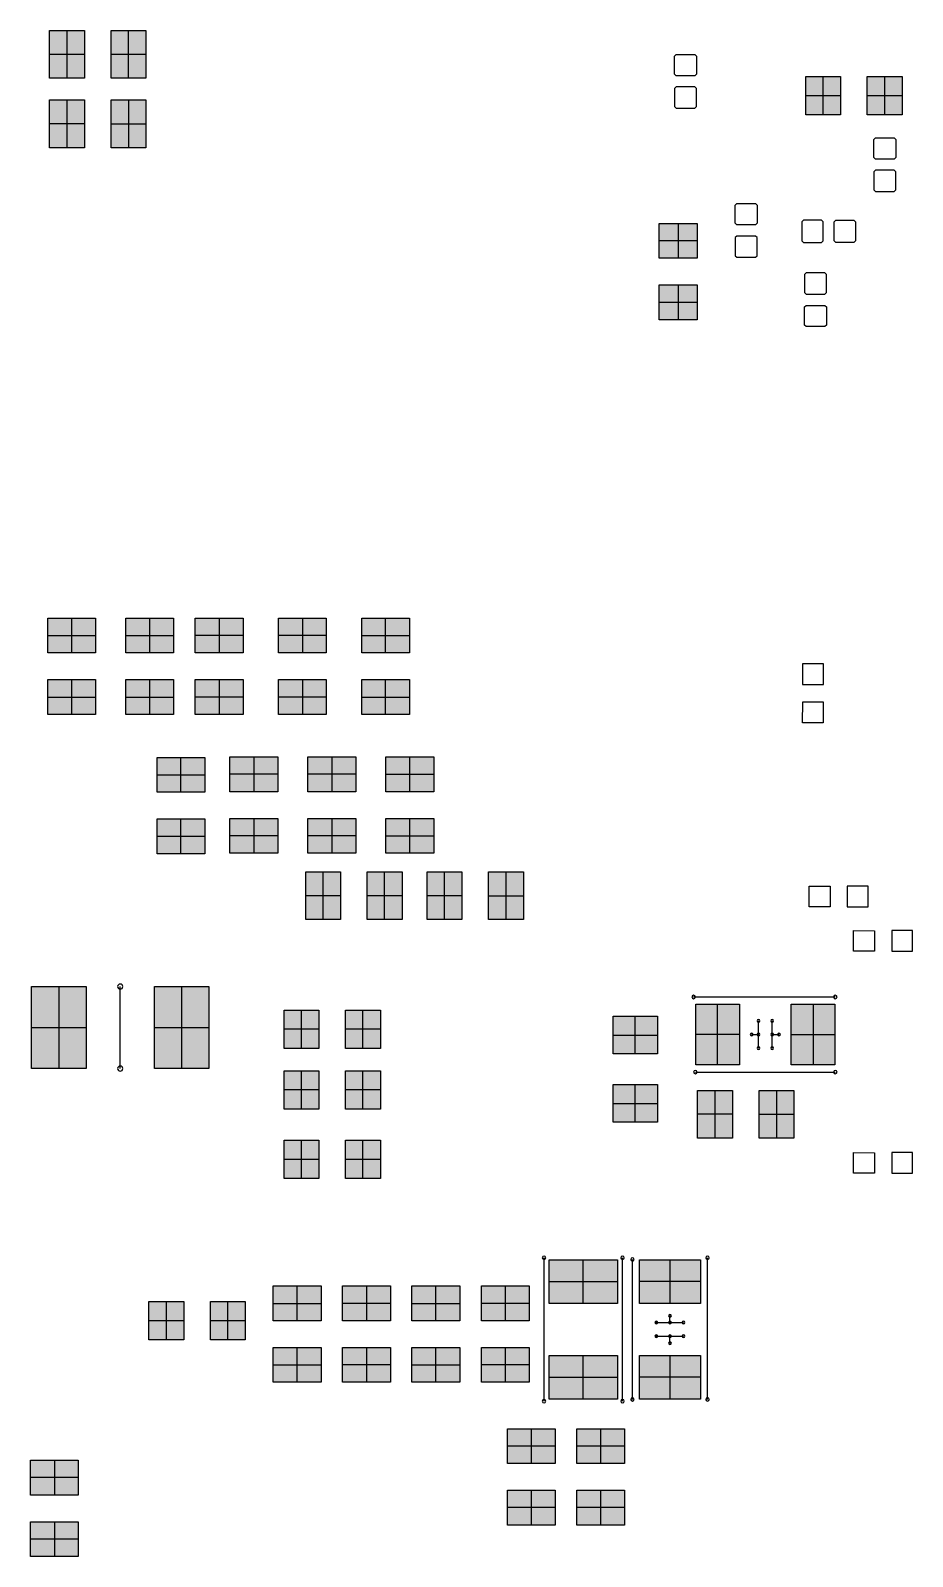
# Model space of a CAD drawing. Header units: millimetres. Extents: x -0.1 to 90.1, y -0.1 to 60.1.
# Drawn here: x 24.21 to 37.13, y 22.81 to 45.16 of the extents above; entities that cross this region are included whole.
import ezdxf

# ---------------------------------------------------------------- set-up
doc = ezdxf.new("R2010")
doc.units = ezdxf.units.MM
doc.layers.get('0').update_dxf_attribs({"color": 18, "true_color": 0x000000})
doc.layers.add('Bottom Overlay', color=54, linetype='Continuous', true_color=0x999900)
doc.layers.add('Bottom Paste', color=16, linetype='Continuous', true_color=0x7f0000)

# ---------------------------------------------------------------- blocks, each defined once
blk = doc.blocks.new('C0402_B_455')
at = {"layer": 'Bottom Paste', "true_color": 0x7f0000}
for points in [[(-0.195, 0.28), (-0.195, -0.28), (-0.705, -0.28), (-0.705, 0.28)], [(0.705, 0.28), (0.705, -0.28), (0.195, -0.28), (0.195, 0.28)]]:
    blk.add_hatch(color=16, dxfattribs=at).paths.add_polyline_path(points, flags=0)
at = {"layer": 'Bottom Paste', "color": 16, "true_color": 0x7f0000}
for p, q in [((-0.45, -0.28), (-0.45, 0.28)), ((0.45, -0.28), (0.45, 0.28)), ((-0.195, 0), (-0.705, 0)), ((0.705, 0), (0.195, 0))]:
    blk.add_line(p, q, dxfattribs=at)
for points in [[(-0.705, -0.28), (-0.705, 0), (-0.705, 0.28)], [(-0.705, 0.28), (-0.45, 0.28), (-0.195, 0.28)], [(-0.195, 0.28), (-0.195, 0), (-0.195, -0.28)], [(0.195, -0.28), (0.195, 0), (0.195, 0.28)], [(0.195, 0.28), (0.45, 0.28), (0.705, 0.28)], [(0.705, 0.28), (0.705, 0), (0.705, -0.28)], [(-0.195, -0.28), (-0.45, -0.28), (-0.705, -0.28)], [(0.705, -0.28), (0.45, -0.28), (0.195, -0.28)]]:
    blk.add_open_spline(points, degree=2, dxfattribs=at)
blk = doc.blocks.new('C0402_B_449')
at = {"layer": 'Bottom Paste', "true_color": 0x7f0000}
for points in [[(-0.195, 0.28), (-0.195, -0.28), (-0.705, -0.28), (-0.705, 0.28)], [(0.705, 0.28), (0.705, -0.28), (0.195, -0.28), (0.195, 0.28)]]:
    blk.add_hatch(color=16, dxfattribs=at).paths.add_polyline_path(points, flags=0)
at = {"layer": 'Bottom Paste', "color": 16, "true_color": 0x7f0000}
for p, q in [((-0.45, -0.28), (-0.45, 0.28)), ((0.45, -0.28), (0.45, 0.28)), ((-0.195, 0), (-0.705, 0)), ((0.705, 0), (0.195, 0))]:
    blk.add_line(p, q, dxfattribs=at)
for points in [[(-0.705, -0.28), (-0.705, 0), (-0.705, 0.28)], [(-0.705, 0.28), (-0.45, 0.28), (-0.195, 0.28)], [(-0.195, 0.28), (-0.195, 0), (-0.195, -0.28)], [(0.195, -0.28), (0.195, 0), (0.195, 0.28)], [(0.195, 0.28), (0.45, 0.28), (0.705, 0.28)], [(0.705, 0.28), (0.705, 0), (0.705, -0.28)], [(-0.195, -0.28), (-0.45, -0.28), (-0.705, -0.28)], [(0.705, -0.28), (0.45, -0.28), (0.195, -0.28)]]:
    blk.add_open_spline(points, degree=2, dxfattribs=at)
blk = doc.blocks.new('C0402_B_448')
at = {"layer": 'Bottom Paste', "true_color": 0x7f0000}
for points in [[(-0.195, 0.28), (-0.195, -0.28), (-0.705, -0.28), (-0.705, 0.28)], [(0.705, 0.28), (0.705, -0.28), (0.195, -0.28), (0.195, 0.28)]]:
    blk.add_hatch(color=16, dxfattribs=at).paths.add_polyline_path(points, flags=0)
at = {"layer": 'Bottom Paste', "color": 16, "true_color": 0x7f0000}
for p, q in [((-0.45, -0.28), (-0.45, 0.28)), ((0.45, -0.28), (0.45, 0.28)), ((-0.195, 0), (-0.705, 0)), ((0.705, 0), (0.195, 0))]:
    blk.add_line(p, q, dxfattribs=at)
for points in [[(-0.705, -0.28), (-0.705, 0), (-0.705, 0.28)], [(-0.705, 0.28), (-0.45, 0.28), (-0.195, 0.28)], [(-0.195, 0.28), (-0.195, 0), (-0.195, -0.28)], [(0.195, -0.28), (0.195, 0), (0.195, 0.28)], [(0.195, 0.28), (0.45, 0.28), (0.705, 0.28)], [(0.705, 0.28), (0.705, 0), (0.705, -0.28)], [(-0.195, -0.28), (-0.45, -0.28), (-0.705, -0.28)], [(0.705, -0.28), (0.45, -0.28), (0.195, -0.28)]]:
    blk.add_open_spline(points, degree=2, dxfattribs=at)
blk = doc.blocks.new('C0402_B_447')
at = {"layer": 'Bottom Paste', "true_color": 0x7f0000}
for points in [[(-0.195, 0.28), (-0.195, -0.28), (-0.705, -0.28), (-0.705, 0.28)], [(0.705, 0.28), (0.705, -0.28), (0.195, -0.28), (0.195, 0.28)]]:
    blk.add_hatch(color=16, dxfattribs=at).paths.add_polyline_path(points, flags=0)
at = {"layer": 'Bottom Paste', "color": 16, "true_color": 0x7f0000}
for p, q in [((-0.45, -0.28), (-0.45, 0.28)), ((0.45, -0.28), (0.45, 0.28)), ((-0.195, 0), (-0.705, 0)), ((0.705, 0), (0.195, 0))]:
    blk.add_line(p, q, dxfattribs=at)
for points in [[(-0.705, -0.28), (-0.705, 0), (-0.705, 0.28)], [(-0.705, 0.28), (-0.45, 0.28), (-0.195, 0.28)], [(-0.195, 0.28), (-0.195, 0), (-0.195, -0.28)], [(0.195, -0.28), (0.195, 0), (0.195, 0.28)], [(0.195, 0.28), (0.45, 0.28), (0.705, 0.28)], [(0.705, 0.28), (0.705, 0), (0.705, -0.28)], [(-0.195, -0.28), (-0.45, -0.28), (-0.705, -0.28)], [(0.705, -0.28), (0.45, -0.28), (0.195, -0.28)]]:
    blk.add_open_spline(points, degree=2, dxfattribs=at)
blk = doc.blocks.new('R0402_B_440')
at = {"layer": 'Bottom Paste', "true_color": 0x7f0000}
for points in [[(-0.195, 0.35), (-0.195, -0.35), (-0.705, -0.35), (-0.705, 0.35)], [(0.705, 0.35), (0.705, -0.35), (0.195, -0.35), (0.195, 0.35)]]:
    blk.add_hatch(color=16, dxfattribs=at).paths.add_polyline_path(points, flags=0)
at = {"layer": 'Bottom Paste', "color": 16, "true_color": 0x7f0000}
for p, q in [((-0.45, 0.35), (-0.45, -0.35)), ((0.45, 0.35), (0.45, -0.35)), ((-0.705, 0), (-0.195, 0)), ((0.195, 0), (0.705, 0))]:
    blk.add_line(p, q, dxfattribs=at)
for points in [[(-0.705, -0.35), (-0.705, 0), (-0.705, 0.35)], [(-0.705, 0.35), (-0.45, 0.35), (-0.195, 0.35)], [(-0.195, 0.35), (-0.195, 0), (-0.195, -0.35)], [(0.195, -0.35), (0.195, 0), (0.195, 0.35)], [(0.195, 0.35), (0.45, 0.35), (0.705, 0.35)], [(0.705, 0.35), (0.705, 0), (0.705, -0.35)], [(-0.195, -0.35), (-0.45, -0.35), (-0.705, -0.35)], [(0.705, -0.35), (0.45, -0.35), (0.195, -0.35)]]:
    blk.add_open_spline(points, degree=2, dxfattribs=at)
blk = doc.blocks.new('R0402_B_436')
at = {"layer": 'Bottom Paste', "true_color": 0x7f0000}
for points in [[(-0.195, 0.35), (-0.195, -0.35), (-0.705, -0.35), (-0.705, 0.35)], [(0.705, 0.35), (0.705, -0.35), (0.195, -0.35), (0.195, 0.35)]]:
    blk.add_hatch(color=16, dxfattribs=at).paths.add_polyline_path(points, flags=0)
at = {"layer": 'Bottom Paste', "color": 16, "true_color": 0x7f0000}
for p, q in [((-0.45, 0.35), (-0.45, -0.35)), ((0.45, 0.35), (0.45, -0.35)), ((-0.705, 0), (-0.195, 0)), ((0.195, 0), (0.705, 0))]:
    blk.add_line(p, q, dxfattribs=at)
for points in [[(-0.705, -0.35), (-0.705, 0), (-0.705, 0.35)], [(-0.705, 0.35), (-0.45, 0.35), (-0.195, 0.35)], [(-0.195, 0.35), (-0.195, 0), (-0.195, -0.35)], [(0.195, -0.35), (0.195, 0), (0.195, 0.35)], [(0.195, 0.35), (0.45, 0.35), (0.705, 0.35)], [(0.705, 0.35), (0.705, 0), (0.705, -0.35)], [(-0.195, -0.35), (-0.45, -0.35), (-0.705, -0.35)], [(0.705, -0.35), (0.45, -0.35), (0.195, -0.35)]]:
    blk.add_open_spline(points, degree=2, dxfattribs=at)
blk = doc.blocks.new('R0402_B_435')
at = {"layer": 'Bottom Paste', "true_color": 0x7f0000}
for points in [[(-0.195, 0.35), (-0.195, -0.35), (-0.705, -0.35), (-0.705, 0.35)], [(0.705, 0.35), (0.705, -0.35), (0.195, -0.35), (0.195, 0.35)]]:
    blk.add_hatch(color=16, dxfattribs=at).paths.add_polyline_path(points, flags=0)
at = {"layer": 'Bottom Paste', "color": 16, "true_color": 0x7f0000}
for p, q in [((-0.45, 0.35), (-0.45, -0.35)), ((0.45, 0.35), (0.45, -0.35)), ((-0.705, 0), (-0.195, 0)), ((0.195, 0), (0.705, 0))]:
    blk.add_line(p, q, dxfattribs=at)
for points in [[(-0.705, -0.35), (-0.705, 0), (-0.705, 0.35)], [(-0.705, 0.35), (-0.45, 0.35), (-0.195, 0.35)], [(-0.195, 0.35), (-0.195, 0), (-0.195, -0.35)], [(0.195, -0.35), (0.195, 0), (0.195, 0.35)], [(0.195, 0.35), (0.45, 0.35), (0.705, 0.35)], [(0.705, 0.35), (0.705, 0), (0.705, -0.35)], [(-0.195, -0.35), (-0.45, -0.35), (-0.705, -0.35)], [(0.705, -0.35), (0.45, -0.35), (0.195, -0.35)]]:
    blk.add_open_spline(points, degree=2, dxfattribs=at)
blk = doc.blocks.new('R0402_B_434')
at = {"layer": 'Bottom Paste', "true_color": 0x7f0000}
for points in [[(-0.195, 0.35), (-0.195, -0.35), (-0.705, -0.35), (-0.705, 0.35)], [(0.705, 0.35), (0.705, -0.35), (0.195, -0.35), (0.195, 0.35)]]:
    blk.add_hatch(color=16, dxfattribs=at).paths.add_polyline_path(points, flags=0)
at = {"layer": 'Bottom Paste', "color": 16, "true_color": 0x7f0000}
for p, q in [((-0.45, 0.35), (-0.45, -0.35)), ((0.45, 0.35), (0.45, -0.35)), ((-0.705, 0), (-0.195, 0)), ((0.195, 0), (0.705, 0))]:
    blk.add_line(p, q, dxfattribs=at)
for points in [[(-0.705, -0.35), (-0.705, 0), (-0.705, 0.35)], [(-0.705, 0.35), (-0.45, 0.35), (-0.195, 0.35)], [(-0.195, 0.35), (-0.195, 0), (-0.195, -0.35)], [(0.195, -0.35), (0.195, 0), (0.195, 0.35)], [(0.195, 0.35), (0.45, 0.35), (0.705, 0.35)], [(0.705, 0.35), (0.705, 0), (0.705, -0.35)], [(-0.195, -0.35), (-0.45, -0.35), (-0.705, -0.35)], [(0.705, -0.35), (0.45, -0.35), (0.195, -0.35)]]:
    blk.add_open_spline(points, degree=2, dxfattribs=at)
blk = doc.blocks.new('R0402_B_433')
at = {"layer": 'Bottom Paste', "true_color": 0x7f0000}
for points in [[(-0.195, 0.35), (-0.195, -0.35), (-0.705, -0.35), (-0.705, 0.35)], [(0.705, 0.35), (0.705, -0.35), (0.195, -0.35), (0.195, 0.35)]]:
    blk.add_hatch(color=16, dxfattribs=at).paths.add_polyline_path(points, flags=0)
at = {"layer": 'Bottom Paste', "color": 16, "true_color": 0x7f0000}
for p, q in [((-0.45, 0.35), (-0.45, -0.35)), ((0.45, 0.35), (0.45, -0.35)), ((-0.705, 0), (-0.195, 0)), ((0.195, 0), (0.705, 0))]:
    blk.add_line(p, q, dxfattribs=at)
for points in [[(-0.705, -0.35), (-0.705, 0), (-0.705, 0.35)], [(-0.705, 0.35), (-0.45, 0.35), (-0.195, 0.35)], [(-0.195, 0.35), (-0.195, 0), (-0.195, -0.35)], [(0.195, -0.35), (0.195, 0), (0.195, 0.35)], [(0.195, 0.35), (0.45, 0.35), (0.705, 0.35)], [(0.705, 0.35), (0.705, 0), (0.705, -0.35)], [(-0.195, -0.35), (-0.45, -0.35), (-0.705, -0.35)], [(0.705, -0.35), (0.45, -0.35), (0.195, -0.35)]]:
    blk.add_open_spline(points, degree=2, dxfattribs=at)
blk = doc.blocks.new('R0603_B_404')
at = {"layer": 'Bottom Paste', "true_color": 0x7f0000}
for points in [[(-0.38, 0.5), (-0.38, -0.5), (-1.02, -0.5), (-1.02, 0.5)], [(1.02, 0.5), (1.02, -0.5), (0.38, -0.5), (0.38, 0.5)]]:
    blk.add_hatch(color=16, dxfattribs=at).paths.add_polyline_path(points, flags=0)
at = {"layer": 'Bottom Overlay'}
for points in [[(-1.05, 0.575), (1.05, 0.575)], [(-1.05, -0.575), (1.05, -0.575)]]:
    blk.add_lwpolyline(points, dxfattribs=at)
for centre, start, end in [((-1.05, 0.575), 0, 180), ((-1.05, 0.575), 180, 0), ((1.05, 0.575), 0, 180), ((1.05, 0.575), 180, 0), ((-1.05, -0.575), 0, 180), ((-1.05, -0.575), 180, 0), ((1.05, -0.575), 0, 180), ((1.05, -0.575), 180, 0)]:
    blk.add_arc(centre, 0.025, start, end, dxfattribs=at)
at = {"layer": 'Bottom Paste', "color": 16, "true_color": 0x7f0000}
for p, q in [((-0.7, 0.5), (-0.7, -0.5)), ((0.7, 0.5), (0.7, -0.5)), ((-1.02, 0), (-0.38, 0)), ((0.38, 0), (1.02, 0))]:
    blk.add_line(p, q, dxfattribs=at)
for points in [[(-1.02, -0.5), (-1.02, 0), (-1.02, 0.5)], [(-1.02, 0.5), (-0.7, 0.5), (-0.38, 0.5)], [(-0.38, 0.5), (-0.38, 0), (-0.38, -0.5)], [(0.38, -0.5), (0.38, 0), (0.38, 0.5)], [(0.38, 0.5), (0.7, 0.5), (1.02, 0.5)], [(1.02, 0.5), (1.02, 0), (1.02, -0.5)], [(-0.38, -0.5), (-0.7, -0.5), (-1.02, -0.5)], [(1.02, -0.5), (0.7, -0.5), (0.38, -0.5)]]:
    blk.add_open_spline(points, degree=2, dxfattribs=at)
blk = doc.blocks.new('FB_0402_B_400')
at = {"layer": 'Bottom Paste', "true_color": 0x7f0000}
for points in [[(-0.225, 0.325), (-0.225, -0.325), (-0.775, -0.325), (-0.775, 0.325)], [(0.775, 0.325), (0.775, -0.325), (0.225, -0.325), (0.225, 0.325)]]:
    blk.add_hatch(color=16, dxfattribs=at).paths.add_polyline_path(points, flags=0)
at = {"layer": 'Bottom Paste', "color": 16, "true_color": 0x7f0000}
for p, q in [((-0.5, 0.325), (-0.5, -0.325)), ((0.5, 0.325), (0.5, -0.325)), ((-0.775, 0), (-0.225, 0)), ((0.225, 0), (0.775, 0))]:
    blk.add_line(p, q, dxfattribs=at)
for points in [[(-0.775, -0.325), (-0.775, 0), (-0.775, 0.325)], [(-0.775, 0.325), (-0.5, 0.325), (-0.225, 0.325)], [(-0.225, 0.325), (-0.225, 0), (-0.225, -0.325)], [(0.225, -0.325), (0.225, 0), (0.225, 0.325)], [(0.225, 0.325), (0.5, 0.325), (0.775, 0.325)], [(0.775, 0.325), (0.775, 0), (0.775, -0.325)], [(-0.225, -0.325), (-0.5, -0.325), (-0.775, -0.325)], [(0.775, -0.325), (0.5, -0.325), (0.225, -0.325)]]:
    blk.add_open_spline(points, degree=2, dxfattribs=at)
blk = doc.blocks.new('C0402_B_396')
at = {"layer": 'Bottom Paste', "true_color": 0x7f0000}
for points in [[(-0.195, 0.28), (-0.195, -0.28), (-0.705, -0.28), (-0.705, 0.28)], [(0.705, 0.28), (0.705, -0.28), (0.195, -0.28), (0.195, 0.28)]]:
    blk.add_hatch(color=16, dxfattribs=at).paths.add_polyline_path(points, flags=0)
at = {"layer": 'Bottom Paste', "color": 16, "true_color": 0x7f0000}
for p, q in [((-0.45, -0.28), (-0.45, 0.28)), ((0.45, -0.28), (0.45, 0.28)), ((-0.195, 0), (-0.705, 0)), ((0.705, 0), (0.195, 0))]:
    blk.add_line(p, q, dxfattribs=at)
for points in [[(-0.705, -0.28), (-0.705, 0), (-0.705, 0.28)], [(-0.705, 0.28), (-0.45, 0.28), (-0.195, 0.28)], [(-0.195, 0.28), (-0.195, 0), (-0.195, -0.28)], [(0.195, -0.28), (0.195, 0), (0.195, 0.28)], [(0.195, 0.28), (0.45, 0.28), (0.705, 0.28)], [(0.705, 0.28), (0.705, 0), (0.705, -0.28)], [(-0.195, -0.28), (-0.45, -0.28), (-0.705, -0.28)], [(0.705, -0.28), (0.45, -0.28), (0.195, -0.28)]]:
    blk.add_open_spline(points, degree=2, dxfattribs=at)
blk = doc.blocks.new('C0402_B_395')
at = {"layer": 'Bottom Paste', "true_color": 0x7f0000}
for points in [[(-0.195, 0.28), (-0.195, -0.28), (-0.705, -0.28), (-0.705, 0.28)], [(0.705, 0.28), (0.705, -0.28), (0.195, -0.28), (0.195, 0.28)]]:
    blk.add_hatch(color=16, dxfattribs=at).paths.add_polyline_path(points, flags=0)
at = {"layer": 'Bottom Paste', "color": 16, "true_color": 0x7f0000}
for p, q in [((-0.45, 0.28), (-0.45, -0.28)), ((0.45, 0.28), (0.45, -0.28)), ((-0.705, 0), (-0.195, 0)), ((0.195, 0), (0.705, 0))]:
    blk.add_line(p, q, dxfattribs=at)
for points in [[(-0.705, -0.28), (-0.705, 0), (-0.705, 0.28)], [(-0.705, 0.28), (-0.45, 0.28), (-0.195, 0.28)], [(-0.195, 0.28), (-0.195, 0), (-0.195, -0.28)], [(0.195, -0.28), (0.195, 0), (0.195, 0.28)], [(0.195, 0.28), (0.45, 0.28), (0.705, 0.28)], [(0.705, 0.28), (0.705, 0), (0.705, -0.28)], [(-0.195, -0.28), (-0.45, -0.28), (-0.705, -0.28)], [(0.705, -0.28), (0.45, -0.28), (0.195, -0.28)]]:
    blk.add_open_spline(points, degree=2, dxfattribs=at)
blk = doc.blocks.new('C0201_B_137')
at = {"layer": 'Bottom Paste'}
for p, q in [((-0.432, 0.152), (-0.124, 0.149)), ((-0.432, -0.149), (-0.432, 0.152)), ((-0.124, 0.149), (-0.124, -0.149)), ((0.432, 0.152), (0.127, 0.152)), ((0.127, 0.152), (0.127, -0.152)), ((0.432, -0.152), (0.432, 0.152)), ((-0.124, -0.149), (-0.432, -0.149)), ((0.127, -0.152), (0.432, -0.152))]:
    blk.add_line(p, q, dxfattribs=at)
blk = doc.blocks.new('C0201_B_135')
at = {"layer": 'Bottom Paste'}
for p, q in [((-0.432, 0.152), (-0.124, 0.149)), ((-0.432, -0.149), (-0.432, 0.152)), ((-0.124, 0.149), (-0.124, -0.149)), ((0.432, 0.152), (0.127, 0.152)), ((0.127, 0.152), (0.127, -0.152)), ((0.432, -0.152), (0.432, 0.152)), ((-0.124, -0.149), (-0.432, -0.149)), ((0.127, -0.152), (0.432, -0.152))]:
    blk.add_line(p, q, dxfattribs=at)
blk = doc.blocks.new('C0201_B_133')
at = {"layer": 'Bottom Paste'}
for p, q in [((-0.432, 0.152), (-0.124, 0.149)), ((-0.432, -0.149), (-0.432, 0.152)), ((-0.124, 0.149), (-0.124, -0.149)), ((0.432, 0.152), (0.127, 0.152)), ((0.127, 0.152), (0.127, -0.152)), ((0.432, -0.152), (0.432, 0.152)), ((-0.124, -0.149), (-0.432, -0.149)), ((0.127, -0.152), (0.432, -0.152))]:
    blk.add_line(p, q, dxfattribs=at)
blk = doc.blocks.new('C0603_B_132')
at = {"layer": 'Bottom Paste', "true_color": 0x7f0000}
for points in [[(-0.38, 0.445), (-0.38, -0.445), (-1.02, -0.445), (-1.02, 0.445)], [(1.02, 0.445), (1.02, -0.445), (0.38, -0.445), (0.38, 0.445)]]:
    blk.add_hatch(color=16, dxfattribs=at).paths.add_polyline_path(points, flags=0)
at = {"layer": 'Bottom Overlay'}
for points in [[(1.025, 0.55), (-1.05, 0.55)], [(-0.1, 0), (-0.2, 0)], [(-0.1, -0.2), (-0.1, 0.2)], [(0.1, -0.2), (0.1, 0.2)], [(0.2, 0), (0.1, 0)], [(1.025, -0.55), (-1.025, -0.55)]]:
    blk.add_lwpolyline(points, dxfattribs=at)
for centre, radius, start, end in [((-1.05, 0.55), 0.025, 0, 180), ((-1.05, 0.55), 0.025, 180, 0), ((1.025, 0.55), 0.025, 0, 180), ((1.025, 0.55), 0.025, 180, 0), ((-0.2, 0), 0.02, 0, 180), ((-0.2, 0), 0.02, 180, 0), ((-0.1, 0.2), 0.02, 0, 180), ((-0.1, 0.2), 0.02, 180, 0), ((-0.1, 0), 0.02, 0, 180), ((-0.1, 0), 0.02, 180, 0), ((0.1, 0.2), 0.02, 0, 180), ((0.1, 0.2), 0.02, 180, 0), ((0.1, 0), 0.02, 0, 180), ((0.1, 0), 0.02, 180, 0), ((0.2, 0), 0.02, 0, 180), ((0.2, 0), 0.02, 180, 0), ((-0.1, -0.2), 0.02, 0, 180), ((-0.1, -0.2), 0.02, 180, 0), ((0.1, -0.2), 0.02, 0, 180), ((0.1, -0.2), 0.02, 180, 0), ((-1.025, -0.55), 0.025, 0, 180), ((-1.025, -0.55), 0.025, 180, 0), ((1.025, -0.55), 0.025, 0, 180), ((1.025, -0.55), 0.025, 180, 0)]:
    blk.add_arc(centre, radius, start, end, dxfattribs=at)
at = {"layer": 'Bottom Paste', "color": 16, "true_color": 0x7f0000}
for p, q in [((-0.7, 0.445), (-0.7, -0.445)), ((0.7, 0.445), (0.7, -0.445)), ((-1.02, 0), (-0.38, 0)), ((0.38, 0), (1.02, 0))]:
    blk.add_line(p, q, dxfattribs=at)
for points in [[(-1.02, -0.445), (-1.02, 0), (-1.02, 0.445)], [(-1.02, 0.445), (-0.7, 0.445), (-0.38, 0.445)], [(-0.38, 0.445), (-0.38, 0), (-0.38, -0.445)], [(0.38, -0.445), (0.38, 0), (0.38, 0.445)], [(0.38, 0.445), (0.7, 0.445), (1.02, 0.445)], [(1.02, 0.445), (1.02, 0), (1.02, -0.445)], [(-0.38, -0.445), (-0.7, -0.445), (-1.02, -0.445)], [(1.02, -0.445), (0.7, -0.445), (0.38, -0.445)]]:
    blk.add_open_spline(points, degree=2, dxfattribs=at)
blk = doc.blocks.new('C0603_B_115')
at = {"layer": 'Bottom Paste', "true_color": 0x7f0000}
for points in [[(-0.38, 0.445), (-0.38, -0.445), (-1.02, -0.445), (-1.02, 0.445)], [(1.02, 0.445), (1.02, -0.445), (0.38, -0.445), (0.38, 0.445)]]:
    blk.add_hatch(color=16, dxfattribs=at).paths.add_polyline_path(points, flags=0)
at = {"layer": 'Bottom Overlay'}
for points in [[(-1.05, 0.55), (1.025, 0.55)], [(-0.2, 0), (-0.1, 0)], [(-0.1, -0.2), (-0.1, 0.2)], [(0.1, -0.2), (0.1, 0.2)], [(0.1, 0), (0.2, 0)], [(-1.025, -0.55), (1.025, -0.55)]]:
    blk.add_lwpolyline(points, dxfattribs=at)
for centre, radius, start, end in [((-1.05, 0.55), 0.025, 0, 180), ((-1.05, 0.55), 0.025, 180, 0), ((1.025, 0.55), 0.025, 0, 180), ((1.025, 0.55), 0.025, 180, 0), ((-0.2, 0), 0.02, 0, 180), ((-0.2, 0), 0.02, 180, 0), ((-0.1, 0.2), 0.02, 0, 180), ((-0.1, 0.2), 0.02, 180, 0), ((-0.1, 0), 0.02, 0, 180), ((-0.1, 0), 0.02, 180, 0), ((0.1, 0.2), 0.02, 0, 180), ((0.1, 0.2), 0.02, 180, 0), ((0.1, 0), 0.02, 0, 180), ((0.1, 0), 0.02, 180, 0), ((0.2, 0), 0.02, 0, 180), ((0.2, 0), 0.02, 180, 0), ((-0.1, -0.2), 0.02, 0, 180), ((-0.1, -0.2), 0.02, 180, 0), ((0.1, -0.2), 0.02, 0, 180), ((0.1, -0.2), 0.02, 180, 0), ((-1.025, -0.55), 0.025, 0, 180), ((-1.025, -0.55), 0.025, 180, 0), ((1.025, -0.55), 0.025, 0, 180), ((1.025, -0.55), 0.025, 180, 0)]:
    blk.add_arc(centre, radius, start, end, dxfattribs=at)
at = {"layer": 'Bottom Paste', "color": 16, "true_color": 0x7f0000}
for p, q in [((-0.7, -0.445), (-0.7, 0.445)), ((0.7, 0.445), (0.7, -0.445)), ((-0.38, 0), (-1.02, 0)), ((0.38, 0), (1.02, 0))]:
    blk.add_line(p, q, dxfattribs=at)
for points in [[(-1.02, -0.445), (-1.02, 0), (-1.02, 0.445)], [(-1.02, 0.445), (-0.7, 0.445), (-0.38, 0.445)], [(-0.38, 0.445), (-0.38, 0), (-0.38, -0.445)], [(0.38, -0.445), (0.38, 0), (0.38, 0.445)], [(0.38, 0.445), (0.7, 0.445), (1.02, 0.445)], [(1.02, 0.445), (1.02, 0), (1.02, -0.445)], [(-0.38, -0.445), (-0.7, -0.445), (-1.02, -0.445)], [(1.02, -0.445), (0.7, -0.445), (0.38, -0.445)]]:
    blk.add_open_spline(points, degree=2, dxfattribs=at)
blk = doc.blocks.new('R0402_B_108')
at = {"layer": 'Bottom Paste', "true_color": 0x7f0000}
for points in [[(-0.195, 0.35), (-0.195, -0.35), (-0.705, -0.35), (-0.705, 0.35)], [(0.705, 0.35), (0.705, -0.35), (0.195, -0.35), (0.195, 0.35)]]:
    blk.add_hatch(color=16, dxfattribs=at).paths.add_polyline_path(points, flags=0)
at = {"layer": 'Bottom Paste', "color": 16, "true_color": 0x7f0000}
for p, q in [((-0.45, -0.35), (-0.45, 0.35)), ((0.45, 0.35), (0.45, -0.35)), ((-0.195, 0), (-0.705, 0)), ((0.195, 0), (0.705, 0))]:
    blk.add_line(p, q, dxfattribs=at)
for points in [[(-0.705, -0.35), (-0.705, 0), (-0.705, 0.35)], [(-0.705, 0.35), (-0.45, 0.35), (-0.195, 0.35)], [(-0.195, 0.35), (-0.195, 0), (-0.195, -0.35)], [(0.195, -0.35), (0.195, 0), (0.195, 0.35)], [(0.195, 0.35), (0.45, 0.35), (0.705, 0.35)], [(0.705, 0.35), (0.705, 0), (0.705, -0.35)], [(-0.195, -0.35), (-0.45, -0.35), (-0.705, -0.35)], [(0.705, -0.35), (0.45, -0.35), (0.195, -0.35)]]:
    blk.add_open_spline(points, degree=2, dxfattribs=at)
blk = doc.blocks.new('C0201_B_106')
at = {"layer": 'Bottom Paste'}
for p, q in [((-0.432, 0.152), (-0.124, 0.149)), ((-0.432, -0.149), (-0.432, 0.152)), ((-0.124, 0.149), (-0.124, -0.149)), ((0.432, 0.152), (0.127, 0.152)), ((0.127, 0.152), (0.127, -0.152)), ((0.432, -0.152), (0.432, 0.152)), ((-0.124, -0.149), (-0.432, -0.149)), ((0.127, -0.152), (0.432, -0.152))]:
    blk.add_line(p, q, dxfattribs=at)
blk = doc.blocks.new('FB_0805_B_84')
at = {"layer": 'Bottom Paste', "true_color": 0x7f0000}
for points in [[(-1.3, 0.6), (-0.5, 0.6), (-0.5, -0.6), (-1.3, -0.6)], [(0.5, 0.6), (1.3, 0.6), (1.3, -0.6), (0.5, -0.6)]]:
    blk.add_hatch(color=16, dxfattribs=at).paths.add_polyline_path(points, flags=0)
at = {"layer": 'Bottom Overlay'}
blk.add_lwpolyline([(0, 0.6), (0, -0.6)], dxfattribs=at)
for centre, start, end in [((0, 0.6), 0, 180), ((0, 0.6), 180, 0), ((0, -0.6), 0, 180), ((0, -0.6), 180, 0)]:
    blk.add_arc(centre, 0.0375, start, end, dxfattribs=at)
at = {"layer": 'Bottom Paste', "color": 16, "true_color": 0x7f0000}
for p, q in [((-0.9, -0.6), (-0.9, 0.6)), ((0.9, -0.6), (0.9, 0.6)), ((-0.5, 0), (-1.3, 0)), ((1.3, 0), (0.5, 0))]:
    blk.add_line(p, q, dxfattribs=at)
for points in [[(-1.3, 0.6), (-0.9, 0.6), (-0.5, 0.6)], [(-1.3, -0.6), (-1.3, 0), (-1.3, 0.6)], [(-0.5, 0.6), (-0.5, 0), (-0.5, -0.6)], [(0.5, 0.6), (0.9, 0.6), (1.3, 0.6)], [(0.5, -0.6), (0.5, 0), (0.5, 0.6)], [(1.3, 0.6), (1.3, 0), (1.3, -0.6)], [(-0.5, -0.6), (-0.9, -0.6), (-1.3, -0.6)], [(1.3, -0.6), (0.9, -0.6), (0.5, -0.6)]]:
    blk.add_open_spline(points, degree=2, dxfattribs=at)
blk = doc.blocks.new('R0402_B_83')
at = {"layer": 'Bottom Paste', "true_color": 0x7f0000}
for points in [[(-0.195, 0.35), (-0.195, -0.35), (-0.705, -0.35), (-0.705, 0.35)], [(0.705, 0.35), (0.705, -0.35), (0.195, -0.35), (0.195, 0.35)]]:
    blk.add_hatch(color=16, dxfattribs=at).paths.add_polyline_path(points, flags=0)
at = {"layer": 'Bottom Paste', "color": 16, "true_color": 0x7f0000}
for p, q in [((-0.45, 0.35), (-0.45, -0.35)), ((0.45, 0.35), (0.45, -0.35)), ((-0.705, 0), (-0.195, 0)), ((0.195, 0), (0.705, 0))]:
    blk.add_line(p, q, dxfattribs=at)
for points in [[(-0.705, -0.35), (-0.705, 0), (-0.705, 0.35)], [(-0.705, 0.35), (-0.45, 0.35), (-0.195, 0.35)], [(-0.195, 0.35), (-0.195, 0), (-0.195, -0.35)], [(0.195, -0.35), (0.195, 0), (0.195, 0.35)], [(0.195, 0.35), (0.45, 0.35), (0.705, 0.35)], [(0.705, 0.35), (0.705, 0), (0.705, -0.35)], [(-0.195, -0.35), (-0.45, -0.35), (-0.705, -0.35)], [(0.705, -0.35), (0.45, -0.35), (0.195, -0.35)]]:
    blk.add_open_spline(points, degree=2, dxfattribs=at)
blk = doc.blocks.new('R0402_B_82')
at = {"layer": 'Bottom Paste', "true_color": 0x7f0000}
for points in [[(-0.195, 0.35), (-0.195, -0.35), (-0.705, -0.35), (-0.705, 0.35)], [(0.705, 0.35), (0.705, -0.35), (0.195, -0.35), (0.195, 0.35)]]:
    blk.add_hatch(color=16, dxfattribs=at).paths.add_polyline_path(points, flags=0)
at = {"layer": 'Bottom Paste', "color": 16, "true_color": 0x7f0000}
for p, q in [((-0.45, 0.35), (-0.45, -0.35)), ((0.45, 0.35), (0.45, -0.35)), ((-0.705, 0), (-0.195, 0)), ((0.195, 0), (0.705, 0))]:
    blk.add_line(p, q, dxfattribs=at)
for points in [[(-0.705, -0.35), (-0.705, 0), (-0.705, 0.35)], [(-0.705, 0.35), (-0.45, 0.35), (-0.195, 0.35)], [(-0.195, 0.35), (-0.195, 0), (-0.195, -0.35)], [(0.195, -0.35), (0.195, 0), (0.195, 0.35)], [(0.195, 0.35), (0.45, 0.35), (0.705, 0.35)], [(0.705, 0.35), (0.705, 0), (0.705, -0.35)], [(-0.195, -0.35), (-0.45, -0.35), (-0.705, -0.35)], [(0.705, -0.35), (0.45, -0.35), (0.195, -0.35)]]:
    blk.add_open_spline(points, degree=2, dxfattribs=at)
blk = doc.blocks.new('R0402_B_81')
at = {"layer": 'Bottom Paste', "true_color": 0x7f0000}
for points in [[(-0.195, 0.35), (-0.195, -0.35), (-0.705, -0.35), (-0.705, 0.35)], [(0.705, 0.35), (0.705, -0.35), (0.195, -0.35), (0.195, 0.35)]]:
    blk.add_hatch(color=16, dxfattribs=at).paths.add_polyline_path(points, flags=0)
at = {"layer": 'Bottom Paste', "color": 16, "true_color": 0x7f0000}
for p, q in [((-0.45, 0.35), (-0.45, -0.35)), ((0.45, 0.35), (0.45, -0.35)), ((-0.705, 0), (-0.195, 0)), ((0.195, 0), (0.705, 0))]:
    blk.add_line(p, q, dxfattribs=at)
for points in [[(-0.705, -0.35), (-0.705, 0), (-0.705, 0.35)], [(-0.705, 0.35), (-0.45, 0.35), (-0.195, 0.35)], [(-0.195, 0.35), (-0.195, 0), (-0.195, -0.35)], [(0.195, -0.35), (0.195, 0), (0.195, 0.35)], [(0.195, 0.35), (0.45, 0.35), (0.705, 0.35)], [(0.705, 0.35), (0.705, 0), (0.705, -0.35)], [(-0.195, -0.35), (-0.45, -0.35), (-0.705, -0.35)], [(0.705, -0.35), (0.45, -0.35), (0.195, -0.35)]]:
    blk.add_open_spline(points, degree=2, dxfattribs=at)
blk = doc.blocks.new('R0402_B_79')
at = {"layer": 'Bottom Paste', "true_color": 0x7f0000}
for points in [[(-0.195, 0.35), (-0.195, -0.35), (-0.705, -0.35), (-0.705, 0.35)], [(0.705, 0.35), (0.705, -0.35), (0.195, -0.35), (0.195, 0.35)]]:
    blk.add_hatch(color=16, dxfattribs=at).paths.add_polyline_path(points, flags=0)
at = {"layer": 'Bottom Paste', "color": 16, "true_color": 0x7f0000}
for p, q in [((-0.45, 0.35), (-0.45, -0.35)), ((0.45, 0.35), (0.45, -0.35)), ((-0.705, 0), (-0.195, 0)), ((0.195, 0), (0.705, 0))]:
    blk.add_line(p, q, dxfattribs=at)
for points in [[(-0.705, -0.35), (-0.705, 0), (-0.705, 0.35)], [(-0.705, 0.35), (-0.45, 0.35), (-0.195, 0.35)], [(-0.195, 0.35), (-0.195, 0), (-0.195, -0.35)], [(0.195, -0.35), (0.195, 0), (0.195, 0.35)], [(0.195, 0.35), (0.45, 0.35), (0.705, 0.35)], [(0.705, 0.35), (0.705, 0), (0.705, -0.35)], [(-0.195, -0.35), (-0.45, -0.35), (-0.705, -0.35)], [(0.705, -0.35), (0.45, -0.35), (0.195, -0.35)]]:
    blk.add_open_spline(points, degree=2, dxfattribs=at)
blk = doc.blocks.new('R0402_B_77')
at = {"layer": 'Bottom Paste', "true_color": 0x7f0000}
for points in [[(-0.195, 0.35), (-0.195, -0.35), (-0.705, -0.35), (-0.705, 0.35)], [(0.705, 0.35), (0.705, -0.35), (0.195, -0.35), (0.195, 0.35)]]:
    blk.add_hatch(color=16, dxfattribs=at).paths.add_polyline_path(points, flags=0)
at = {"layer": 'Bottom Paste', "color": 16, "true_color": 0x7f0000}
for p, q in [((-0.45, 0.35), (-0.45, -0.35)), ((0.45, 0.35), (0.45, -0.35)), ((-0.705, 0), (-0.195, 0)), ((0.195, 0), (0.705, 0))]:
    blk.add_line(p, q, dxfattribs=at)
for points in [[(-0.705, -0.35), (-0.705, 0), (-0.705, 0.35)], [(-0.705, 0.35), (-0.45, 0.35), (-0.195, 0.35)], [(-0.195, 0.35), (-0.195, 0), (-0.195, -0.35)], [(0.195, -0.35), (0.195, 0), (0.195, 0.35)], [(0.195, 0.35), (0.45, 0.35), (0.705, 0.35)], [(0.705, 0.35), (0.705, 0), (0.705, -0.35)], [(-0.195, -0.35), (-0.45, -0.35), (-0.705, -0.35)], [(0.705, -0.35), (0.45, -0.35), (0.195, -0.35)]]:
    blk.add_open_spline(points, degree=2, dxfattribs=at)
blk = doc.blocks.new('R0402_B_76')
at = {"layer": 'Bottom Paste', "true_color": 0x7f0000}
for points in [[(-0.195, 0.35), (-0.195, -0.35), (-0.705, -0.35), (-0.705, 0.35)], [(0.705, 0.35), (0.705, -0.35), (0.195, -0.35), (0.195, 0.35)]]:
    blk.add_hatch(color=16, dxfattribs=at).paths.add_polyline_path(points, flags=0)
at = {"layer": 'Bottom Paste', "color": 16, "true_color": 0x7f0000}
for p, q in [((-0.45, 0.35), (-0.45, -0.35)), ((0.45, 0.35), (0.45, -0.35)), ((-0.705, 0), (-0.195, 0)), ((0.195, 0), (0.705, 0))]:
    blk.add_line(p, q, dxfattribs=at)
for points in [[(-0.705, -0.35), (-0.705, 0), (-0.705, 0.35)], [(-0.705, 0.35), (-0.45, 0.35), (-0.195, 0.35)], [(-0.195, 0.35), (-0.195, 0), (-0.195, -0.35)], [(0.195, -0.35), (0.195, 0), (0.195, 0.35)], [(0.195, 0.35), (0.45, 0.35), (0.705, 0.35)], [(0.705, 0.35), (0.705, 0), (0.705, -0.35)], [(-0.195, -0.35), (-0.45, -0.35), (-0.705, -0.35)], [(0.705, -0.35), (0.45, -0.35), (0.195, -0.35)]]:
    blk.add_open_spline(points, degree=2, dxfattribs=at)
blk = doc.blocks.new('R0402_B_75')
at = {"layer": 'Bottom Paste', "true_color": 0x7f0000}
for points in [[(-0.195, 0.35), (-0.195, -0.35), (-0.705, -0.35), (-0.705, 0.35)], [(0.705, 0.35), (0.705, -0.35), (0.195, -0.35), (0.195, 0.35)]]:
    blk.add_hatch(color=16, dxfattribs=at).paths.add_polyline_path(points, flags=0)
at = {"layer": 'Bottom Paste', "color": 16, "true_color": 0x7f0000}
for p, q in [((-0.45, 0.35), (-0.45, -0.35)), ((0.45, 0.35), (0.45, -0.35)), ((-0.705, 0), (-0.195, 0)), ((0.195, 0), (0.705, 0))]:
    blk.add_line(p, q, dxfattribs=at)
for points in [[(-0.705, -0.35), (-0.705, 0), (-0.705, 0.35)], [(-0.705, 0.35), (-0.45, 0.35), (-0.195, 0.35)], [(-0.195, 0.35), (-0.195, 0), (-0.195, -0.35)], [(0.195, -0.35), (0.195, 0), (0.195, 0.35)], [(0.195, 0.35), (0.45, 0.35), (0.705, 0.35)], [(0.705, 0.35), (0.705, 0), (0.705, -0.35)], [(-0.195, -0.35), (-0.45, -0.35), (-0.705, -0.35)], [(0.705, -0.35), (0.45, -0.35), (0.195, -0.35)]]:
    blk.add_open_spline(points, degree=2, dxfattribs=at)
blk = doc.blocks.new('R0402_B_74')
at = {"layer": 'Bottom Paste', "true_color": 0x7f0000}
for points in [[(-0.195, 0.35), (-0.195, -0.35), (-0.705, -0.35), (-0.705, 0.35)], [(0.705, 0.35), (0.705, -0.35), (0.195, -0.35), (0.195, 0.35)]]:
    blk.add_hatch(color=16, dxfattribs=at).paths.add_polyline_path(points, flags=0)
at = {"layer": 'Bottom Paste', "color": 16, "true_color": 0x7f0000}
for p, q in [((-0.45, 0.35), (-0.45, -0.35)), ((0.45, 0.35), (0.45, -0.35)), ((-0.705, 0), (-0.195, 0)), ((0.195, 0), (0.705, 0))]:
    blk.add_line(p, q, dxfattribs=at)
for points in [[(-0.705, -0.35), (-0.705, 0), (-0.705, 0.35)], [(-0.705, 0.35), (-0.45, 0.35), (-0.195, 0.35)], [(-0.195, 0.35), (-0.195, 0), (-0.195, -0.35)], [(0.195, -0.35), (0.195, 0), (0.195, 0.35)], [(0.195, 0.35), (0.45, 0.35), (0.705, 0.35)], [(0.705, 0.35), (0.705, 0), (0.705, -0.35)], [(-0.195, -0.35), (-0.45, -0.35), (-0.705, -0.35)], [(0.705, -0.35), (0.45, -0.35), (0.195, -0.35)]]:
    blk.add_open_spline(points, degree=2, dxfattribs=at)
blk = doc.blocks.new('R0402_B_73')
at = {"layer": 'Bottom Paste', "true_color": 0x7f0000}
for points in [[(-0.195, 0.35), (-0.195, -0.35), (-0.705, -0.35), (-0.705, 0.35)], [(0.705, 0.35), (0.705, -0.35), (0.195, -0.35), (0.195, 0.35)]]:
    blk.add_hatch(color=16, dxfattribs=at).paths.add_polyline_path(points, flags=0)
at = {"layer": 'Bottom Paste', "color": 16, "true_color": 0x7f0000}
for p, q in [((-0.45, 0.35), (-0.45, -0.35)), ((0.45, 0.35), (0.45, -0.35)), ((-0.705, 0), (-0.195, 0)), ((0.195, 0), (0.705, 0))]:
    blk.add_line(p, q, dxfattribs=at)
for points in [[(-0.705, -0.35), (-0.705, 0), (-0.705, 0.35)], [(-0.705, 0.35), (-0.45, 0.35), (-0.195, 0.35)], [(-0.195, 0.35), (-0.195, 0), (-0.195, -0.35)], [(0.195, -0.35), (0.195, 0), (0.195, 0.35)], [(0.195, 0.35), (0.45, 0.35), (0.705, 0.35)], [(0.705, 0.35), (0.705, 0), (0.705, -0.35)], [(-0.195, -0.35), (-0.45, -0.35), (-0.705, -0.35)], [(0.705, -0.35), (0.45, -0.35), (0.195, -0.35)]]:
    blk.add_open_spline(points, degree=2, dxfattribs=at)
blk = doc.blocks.new('R0402_B_72')
at = {"layer": 'Bottom Paste', "true_color": 0x7f0000}
for points in [[(-0.195, 0.35), (-0.195, -0.35), (-0.705, -0.35), (-0.705, 0.35)], [(0.705, 0.35), (0.705, -0.35), (0.195, -0.35), (0.195, 0.35)]]:
    blk.add_hatch(color=16, dxfattribs=at).paths.add_polyline_path(points, flags=0)
at = {"layer": 'Bottom Paste', "color": 16, "true_color": 0x7f0000}
for p, q in [((-0.45, 0.35), (-0.45, -0.35)), ((0.45, 0.35), (0.45, -0.35)), ((-0.705, 0), (-0.195, 0)), ((0.195, 0), (0.705, 0))]:
    blk.add_line(p, q, dxfattribs=at)
for points in [[(-0.705, -0.35), (-0.705, 0), (-0.705, 0.35)], [(-0.705, 0.35), (-0.45, 0.35), (-0.195, 0.35)], [(-0.195, 0.35), (-0.195, 0), (-0.195, -0.35)], [(0.195, -0.35), (0.195, 0), (0.195, 0.35)], [(0.195, 0.35), (0.45, 0.35), (0.705, 0.35)], [(0.705, 0.35), (0.705, 0), (0.705, -0.35)], [(-0.195, -0.35), (-0.45, -0.35), (-0.705, -0.35)], [(0.705, -0.35), (0.45, -0.35), (0.195, -0.35)]]:
    blk.add_open_spline(points, degree=2, dxfattribs=at)
blk = doc.blocks.new('R0402_B_70')
at = {"layer": 'Bottom Paste', "true_color": 0x7f0000}
for points in [[(-0.195, 0.35), (-0.195, -0.35), (-0.705, -0.35), (-0.705, 0.35)], [(0.705, 0.35), (0.705, -0.35), (0.195, -0.35), (0.195, 0.35)]]:
    blk.add_hatch(color=16, dxfattribs=at).paths.add_polyline_path(points, flags=0)
at = {"layer": 'Bottom Paste', "color": 16, "true_color": 0x7f0000}
for p, q in [((-0.45, -0.35), (-0.45, 0.35)), ((0.45, 0.35), (0.45, -0.35)), ((-0.195, 0), (-0.705, 0)), ((0.195, 0), (0.705, 0))]:
    blk.add_line(p, q, dxfattribs=at)
for points in [[(-0.705, -0.35), (-0.705, 0), (-0.705, 0.35)], [(-0.705, 0.35), (-0.45, 0.35), (-0.195, 0.35)], [(-0.195, 0.35), (-0.195, 0), (-0.195, -0.35)], [(0.195, -0.35), (0.195, 0), (0.195, 0.35)], [(0.195, 0.35), (0.45, 0.35), (0.705, 0.35)], [(0.705, 0.35), (0.705, 0), (0.705, -0.35)], [(-0.195, -0.35), (-0.45, -0.35), (-0.705, -0.35)], [(0.705, -0.35), (0.45, -0.35), (0.195, -0.35)]]:
    blk.add_open_spline(points, degree=2, dxfattribs=at)
blk = doc.blocks.new('R0402_B_69')
at = {"layer": 'Bottom Paste', "true_color": 0x7f0000}
for points in [[(-0.195, 0.35), (-0.195, -0.35), (-0.705, -0.35), (-0.705, 0.35)], [(0.705, 0.35), (0.705, -0.35), (0.195, -0.35), (0.195, 0.35)]]:
    blk.add_hatch(color=16, dxfattribs=at).paths.add_polyline_path(points, flags=0)
at = {"layer": 'Bottom Paste', "color": 16, "true_color": 0x7f0000}
for p, q in [((-0.45, 0.35), (-0.45, -0.35)), ((0.45, 0.35), (0.45, -0.35)), ((-0.705, 0), (-0.195, 0)), ((0.195, 0), (0.705, 0))]:
    blk.add_line(p, q, dxfattribs=at)
for points in [[(-0.705, -0.35), (-0.705, 0), (-0.705, 0.35)], [(-0.705, 0.35), (-0.45, 0.35), (-0.195, 0.35)], [(-0.195, 0.35), (-0.195, 0), (-0.195, -0.35)], [(0.195, -0.35), (0.195, 0), (0.195, 0.35)], [(0.195, 0.35), (0.45, 0.35), (0.705, 0.35)], [(0.705, 0.35), (0.705, 0), (0.705, -0.35)], [(-0.195, -0.35), (-0.45, -0.35), (-0.705, -0.35)], [(0.705, -0.35), (0.45, -0.35), (0.195, -0.35)]]:
    blk.add_open_spline(points, degree=2, dxfattribs=at)
blk = doc.blocks.new('R0402_B_56')
at = {"layer": 'Bottom Paste', "true_color": 0x7f0000}
for points in [[(-0.195, 0.35), (-0.195, -0.35), (-0.705, -0.35), (-0.705, 0.35)], [(0.705, 0.35), (0.705, -0.35), (0.195, -0.35), (0.195, 0.35)]]:
    blk.add_hatch(color=16, dxfattribs=at).paths.add_polyline_path(points, flags=0)
at = {"layer": 'Bottom Paste', "color": 16, "true_color": 0x7f0000}
for p, q in [((-0.45, 0.35), (-0.45, -0.35)), ((0.45, 0.35), (0.45, -0.35)), ((-0.705, 0), (-0.195, 0)), ((0.195, 0), (0.705, 0))]:
    blk.add_line(p, q, dxfattribs=at)
for points in [[(-0.705, -0.35), (-0.705, 0), (-0.705, 0.35)], [(-0.705, 0.35), (-0.45, 0.35), (-0.195, 0.35)], [(-0.195, 0.35), (-0.195, 0), (-0.195, -0.35)], [(0.195, -0.35), (0.195, 0), (0.195, 0.35)], [(0.195, 0.35), (0.45, 0.35), (0.705, 0.35)], [(0.705, 0.35), (0.705, 0), (0.705, -0.35)], [(-0.195, -0.35), (-0.45, -0.35), (-0.705, -0.35)], [(0.705, -0.35), (0.45, -0.35), (0.195, -0.35)]]:
    blk.add_open_spline(points, degree=2, dxfattribs=at)
blk = doc.blocks.new('R0402_B_46')
at = {"layer": 'Bottom Paste', "true_color": 0x7f0000}
for points in [[(-0.195, 0.35), (-0.195, -0.35), (-0.705, -0.35), (-0.705, 0.35)], [(0.705, 0.35), (0.705, -0.35), (0.195, -0.35), (0.195, 0.35)]]:
    blk.add_hatch(color=16, dxfattribs=at).paths.add_polyline_path(points, flags=0)
at = {"layer": 'Bottom Paste', "color": 16, "true_color": 0x7f0000}
for p, q in [((-0.45, 0.35), (-0.45, -0.35)), ((0.45, 0.35), (0.45, -0.35)), ((-0.705, 0), (-0.195, 0)), ((0.195, 0), (0.705, 0))]:
    blk.add_line(p, q, dxfattribs=at)
for points in [[(-0.705, -0.35), (-0.705, 0), (-0.705, 0.35)], [(-0.705, 0.35), (-0.45, 0.35), (-0.195, 0.35)], [(-0.195, 0.35), (-0.195, 0), (-0.195, -0.35)], [(0.195, -0.35), (0.195, 0), (0.195, 0.35)], [(0.195, 0.35), (0.45, 0.35), (0.705, 0.35)], [(0.705, 0.35), (0.705, 0), (0.705, -0.35)], [(-0.195, -0.35), (-0.45, -0.35), (-0.705, -0.35)], [(0.705, -0.35), (0.45, -0.35), (0.195, -0.35)]]:
    blk.add_open_spline(points, degree=2, dxfattribs=at)
blk = doc.blocks.new('R0402_B_45')
at = {"layer": 'Bottom Paste', "true_color": 0x7f0000}
for points in [[(-0.195, 0.35), (-0.195, -0.35), (-0.705, -0.35), (-0.705, 0.35)], [(0.705, 0.35), (0.705, -0.35), (0.195, -0.35), (0.195, 0.35)]]:
    blk.add_hatch(color=16, dxfattribs=at).paths.add_polyline_path(points, flags=0)
at = {"layer": 'Bottom Paste', "color": 16, "true_color": 0x7f0000}
for p, q in [((-0.45, -0.35), (-0.45, 0.35)), ((0.45, 0.35), (0.45, -0.35)), ((-0.195, 0), (-0.705, 0)), ((0.195, 0), (0.705, 0))]:
    blk.add_line(p, q, dxfattribs=at)
for points in [[(-0.705, -0.35), (-0.705, 0), (-0.705, 0.35)], [(-0.705, 0.35), (-0.45, 0.35), (-0.195, 0.35)], [(-0.195, 0.35), (-0.195, 0), (-0.195, -0.35)], [(0.195, -0.35), (0.195, 0), (0.195, 0.35)], [(0.195, 0.35), (0.45, 0.35), (0.705, 0.35)], [(0.705, 0.35), (0.705, 0), (0.705, -0.35)], [(-0.195, -0.35), (-0.45, -0.35), (-0.705, -0.35)], [(0.705, -0.35), (0.45, -0.35), (0.195, -0.35)]]:
    blk.add_open_spline(points, degree=2, dxfattribs=at)
blk = doc.blocks.new('R0201_B_11')
at = {"layer": 'Bottom Paste'}
for p, q in [((-0.393, 0.138), (-0.369, 0.162)), ((-0.393, -0.138), (-0.393, 0.138)), ((-0.369, 0.162), (-0.105, 0.162)), ((-0.105, 0.162), (-0.081, 0.138)), ((-0.081, 0.138), (-0.081, -0.138)), ((0.105, 0.162), (0.081, 0.138)), ((0.081, 0.138), (0.081, -0.138)), ((0.369, 0.162), (0.105, 0.162)), ((0.393, 0.138), (0.369, 0.162)), ((0.393, -0.138), (0.393, 0.138)), ((-0.369, -0.162), (-0.393, -0.138)), ((-0.105, -0.162), (-0.369, -0.162)), ((-0.081, -0.138), (-0.105, -0.162)), ((0.081, -0.138), (0.105, -0.162)), ((0.105, -0.162), (0.369, -0.162)), ((0.369, -0.162), (0.393, -0.138))]:
    blk.add_line(p, q, dxfattribs=at)
blk = doc.blocks.new('R0201_B_10')
at = {"layer": 'Bottom Paste'}
for p, q in [((-0.393, 0.138), (-0.369, 0.162)), ((-0.393, -0.138), (-0.393, 0.138)), ((-0.369, 0.162), (-0.105, 0.162)), ((-0.105, 0.162), (-0.081, 0.138)), ((-0.081, 0.138), (-0.081, -0.138)), ((0.105, 0.162), (0.081, 0.138)), ((0.081, 0.138), (0.081, -0.138)), ((0.369, 0.162), (0.105, 0.162)), ((0.393, 0.138), (0.369, 0.162)), ((0.393, -0.138), (0.393, 0.138)), ((-0.369, -0.162), (-0.393, -0.138)), ((-0.105, -0.162), (-0.369, -0.162)), ((-0.081, -0.138), (-0.105, -0.162)), ((0.081, -0.138), (0.105, -0.162)), ((0.105, -0.162), (0.369, -0.162)), ((0.369, -0.162), (0.393, -0.138))]:
    blk.add_line(p, q, dxfattribs=at)
blk = doc.blocks.new('R0201_B_9')
at = {"layer": 'Bottom Paste'}
for p, q in [((-0.393, 0.138), (-0.369, 0.162)), ((-0.393, -0.138), (-0.393, 0.138)), ((-0.369, 0.162), (-0.105, 0.162)), ((-0.105, 0.162), (-0.081, 0.138)), ((-0.081, 0.138), (-0.081, -0.138)), ((0.105, 0.162), (0.081, 0.138)), ((0.081, 0.138), (0.081, -0.138)), ((0.369, 0.162), (0.105, 0.162)), ((0.393, 0.138), (0.369, 0.162)), ((0.393, -0.138), (0.393, 0.138)), ((-0.369, -0.162), (-0.393, -0.138)), ((-0.105, -0.162), (-0.369, -0.162)), ((-0.081, -0.138), (-0.105, -0.162)), ((0.081, -0.138), (0.105, -0.162)), ((0.105, -0.162), (0.369, -0.162)), ((0.369, -0.162), (0.393, -0.138))]:
    blk.add_line(p, q, dxfattribs=at)
blk = doc.blocks.new('R0201_B_8')
at = {"layer": 'Bottom Paste'}
for p, q in [((-0.393, 0.138), (-0.369, 0.162)), ((-0.393, -0.138), (-0.393, 0.138)), ((-0.369, 0.162), (-0.105, 0.162)), ((-0.105, 0.162), (-0.081, 0.138)), ((-0.081, 0.138), (-0.081, -0.138)), ((0.105, 0.162), (0.081, 0.138)), ((0.081, 0.138), (0.081, -0.138)), ((0.369, 0.162), (0.105, 0.162)), ((0.393, 0.138), (0.369, 0.162)), ((0.393, -0.138), (0.393, 0.138)), ((-0.369, -0.162), (-0.393, -0.138)), ((-0.105, -0.162), (-0.369, -0.162)), ((-0.081, -0.138), (-0.105, -0.162)), ((0.081, -0.138), (0.105, -0.162)), ((0.105, -0.162), (0.369, -0.162)), ((0.369, -0.162), (0.393, -0.138))]:
    blk.add_line(p, q, dxfattribs=at)
blk = doc.blocks.new('R0201_B_2')
at = {"layer": 'Bottom Paste'}
for p, q in [((-0.393, 0.138), (-0.369, 0.162)), ((-0.393, -0.138), (-0.393, 0.138)), ((-0.369, 0.162), (-0.105, 0.162)), ((-0.105, 0.162), (-0.081, 0.138)), ((-0.081, 0.138), (-0.081, -0.138)), ((0.105, 0.162), (0.081, 0.138)), ((0.081, 0.138), (0.081, -0.138)), ((0.369, 0.162), (0.105, 0.162)), ((0.393, 0.138), (0.369, 0.162)), ((0.393, -0.138), (0.393, 0.138)), ((-0.369, -0.162), (-0.393, -0.138)), ((-0.105, -0.162), (-0.369, -0.162)), ((-0.081, -0.138), (-0.105, -0.162)), ((0.081, -0.138), (0.105, -0.162)), ((0.105, -0.162), (0.369, -0.162)), ((0.369, -0.162), (0.393, -0.138))]:
    blk.add_line(p, q, dxfattribs=at)

msp = doc.modelspace()

# ---------------------------------------------------------------- block references
for name, p, rotation in [('R0402_B_46', (25.198, 44.805), 180), ('R0201_B_11', (33.807, 44.412), 270), ('R0201_B_10', (36.728, 43.192), 270), ('R0201_B_2', (34.696, 42.227), 270), ('C0402_B_395', (33.7, 41.625), 270), ('R0201_B_8', (35.903, 42.215), 180), ('R0201_B_9', (35.712, 41.212), 90), ('R0402_B_83', (24.817, 35.846), 90), ('R0402_B_82', (25.96, 35.846), 90), ('R0402_B_79', (26.976, 35.846), 270), ('R0402_B_440', (28.195, 35.846), 270), ('R0402_B_81', (29.414, 35.846), 90), ('C0201_B_135', (35.675, 35.451), 90), ('R0402_B_434', (26.416, 33.807), 90), ('R0402_B_76', (27.484, 33.814), 270), ('R0402_B_433', (28.627, 33.814), 270), ('R0402_B_56', (29.77, 33.814), 90), ('R0402_B_69', (28.95, 32.486), 180), ('FB_0805_B_84', (25.527, 30.556), 180), ('FB_0402_B_400', (33.072, 29.946), 90), ('R0603_B_404', (32.31, 26.136), 90), ('C0603_B_132', (33.58, 26.136), 270), ('R0402_B_75', (28.119, 26.067), 90), ('R0402_B_435', (29.135, 26.067), 270), ('R0402_B_77', (30.151, 26.067), 90), ('R0402_B_436', (31.167, 26.067), 270), ('R0402_B_73', (31.548, 23.977), 270), ('R0402_B_74', (32.564, 23.977), 270), ('R0402_B_72', (24.563, 23.516), 270)]:
    msp.add_blockref(name, p, dxfattribs=dict(rotation=rotation))
for name, p in [('C0402_B_396', (36.275, 44.2)), ('R0402_B_45', (25.198, 43.789)), ('R0402_B_70', (30.728, 32.486)), ('C0201_B_106', (36.051, 32.475)), ('C0201_B_137', (36.701, 31.825)), ('C0603_B_115', (34.977, 30.454)), ('C0402_B_448', (28.633, 30.531)), ('C0402_B_447', (28.633, 29.642)), ('R0402_B_108', (34.69, 29.286)), ('C0402_B_449', (28.633, 28.626)), ('C0201_B_133', (36.701, 28.575)), ('C0402_B_455', (26.653, 26.263))]:
    msp.add_blockref(name, p)

doc.saveas('drawing.dxf')
